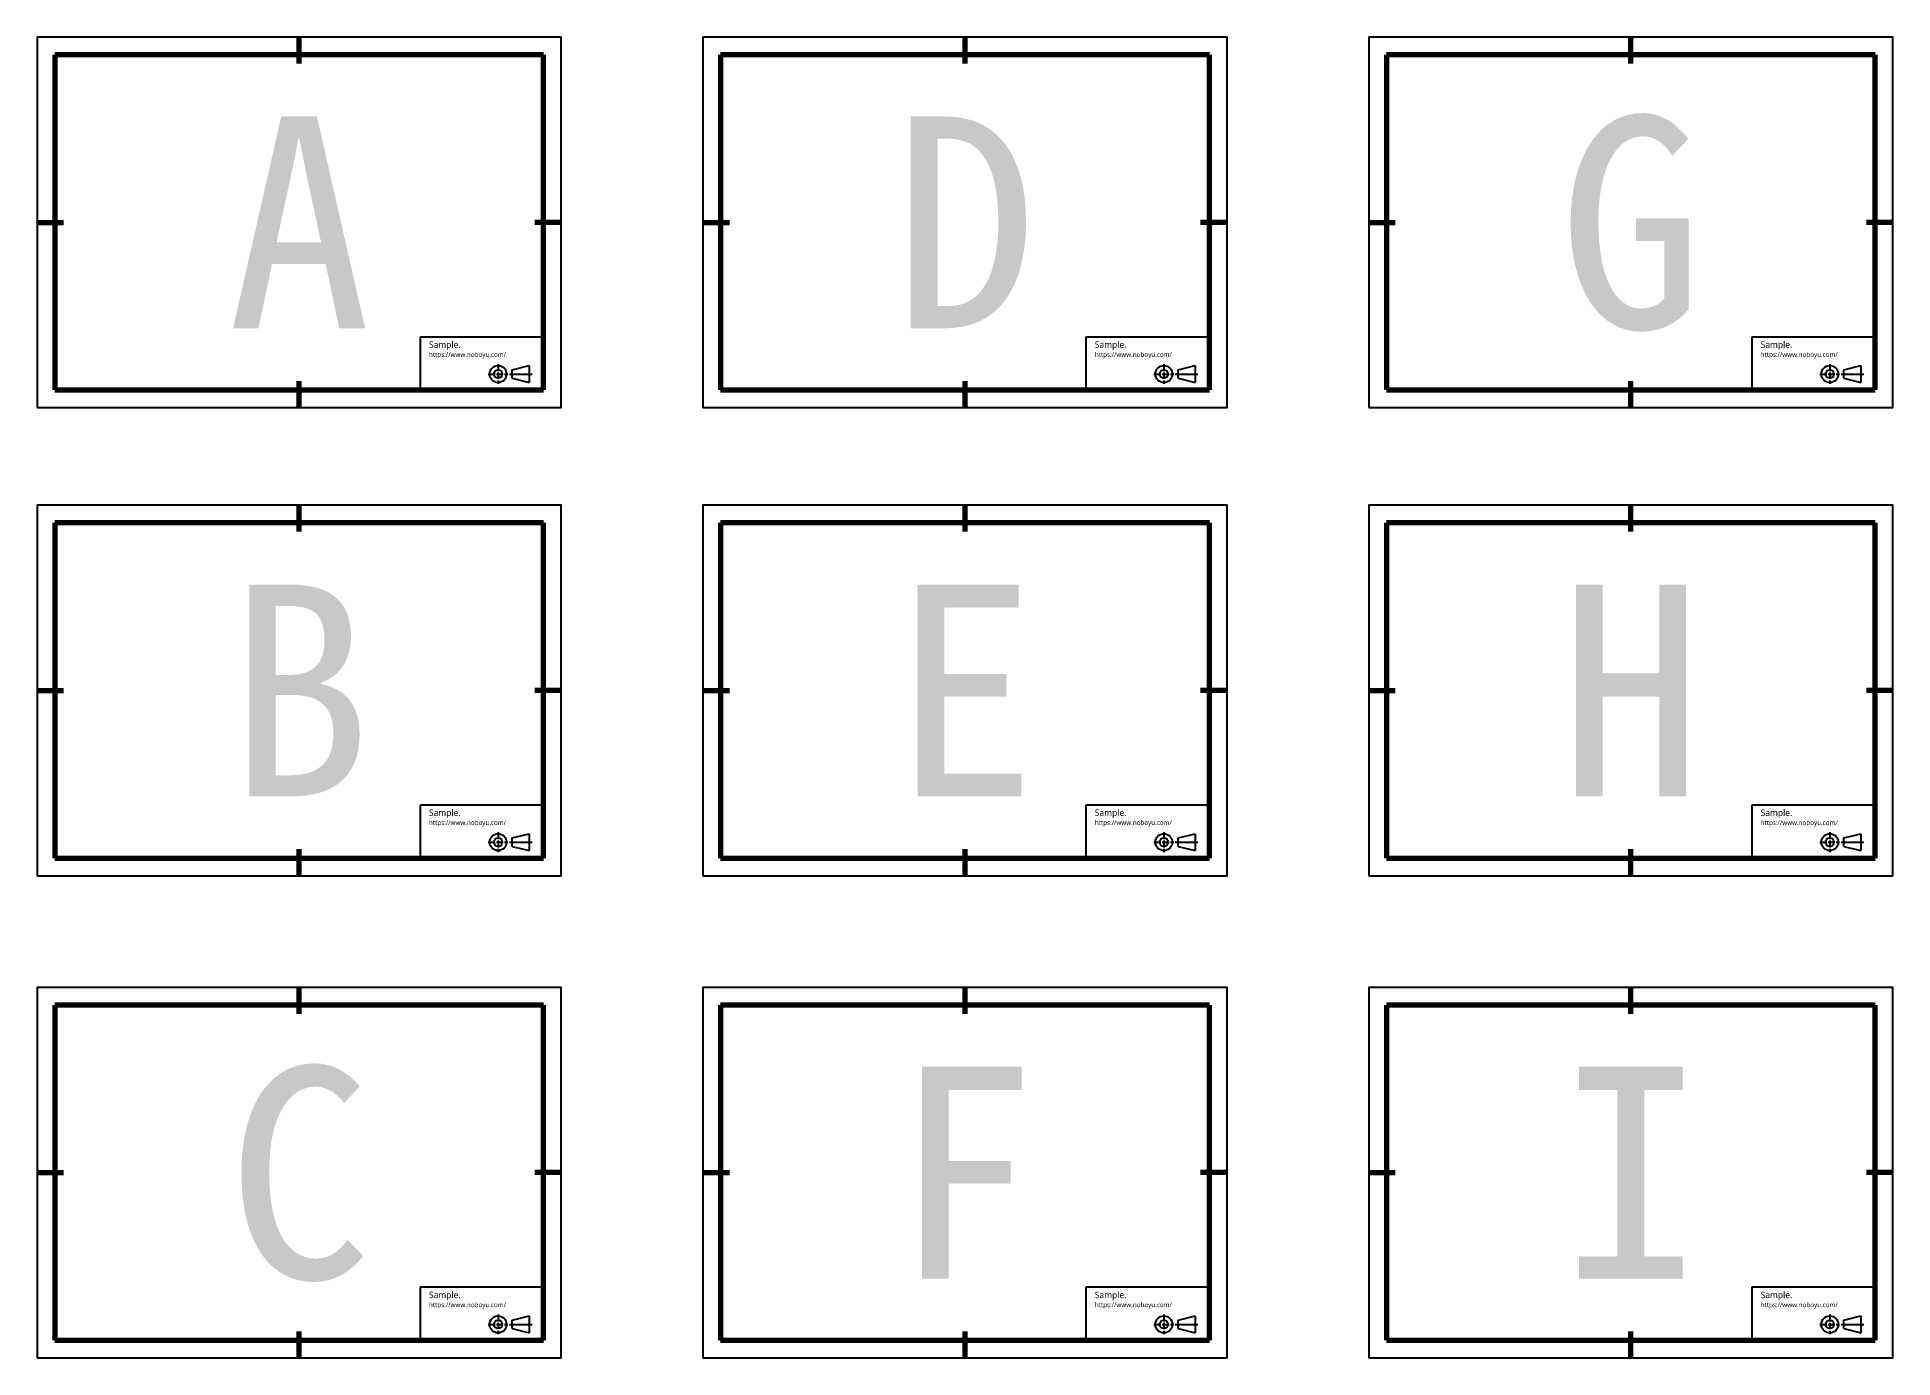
# Model space of a CAD drawing. Header units: millimetres. Extents: x 100 to 1678, y 100 to 1223.
import ezdxf
from ezdxf.enums import TextEntityAlignment as Align

# ---------------------------------------------------------------- set-up
doc = ezdxf.new("R2010")
doc.units = ezdxf.units.MM
doc.linetypes.add('DASH_DOT', pattern=[0.37, 0.24, -0.06, 0.01, -0.06])
doc.layers.add('Border (ISO)', color=7, linetype='Continuous', lineweight=70)
doc.layers.add('Title (ISO)', color=4, linetype='Continuous', lineweight=30)
doc.styles.get("Standard").update_dxf_attribs({"font": 'msgothic.ttc'})

# ---------------------------------------------------------------- blocks, each defined once
blk = doc.blocks.new('図面枠 a4-1')
at = {"layer": 'Border (ISO)'}
for p, q in [((287, 200), (10, 200)), ((10, 200), (10, 10)), ((148.5, 195), (148.5, 210)), ((287, 10), (287, 200)), ((0, 105), (15, 105)), ((297, 105), (282, 105)), ((148.5, 0), (148.5, 15)), ((10, 10), (287, 10))]:
    blk.add_line(p, q, dxfattribs=at)

msp = doc.modelspace()

# ---------------------------------------------------------------- linework, layer by layer
for p, q in [((530.5, 968), (425.5, 968)), ((425.5, 968), (425.5, 923)), ((530.5, 923), (530.5, 968)), ((1096.5, 968), (991.5, 968)), ((991.5, 968), (991.5, 923)), ((1096.5, 923), (1096.5, 968)), ((1662.5, 968), (1557.5, 968)), ((1557.5, 968), (1557.5, 923)), ((1662.5, 923), (1662.5, 968)), ((501.5, 936.5), (520.7, 936.5)), ((503.9, 940.1), (518.3, 943.7)), ((503.9, 932.9), (503.9, 940.1)), ((503.9, 932.9), (518.3, 929.3)), ((518.3, 943.7), (518.3, 929.3)), ((1067.5, 936.5), (1086.7, 936.5)), ((1069.9, 940.1), (1084.3, 943.7)), ((1069.9, 932.9), (1069.9, 940.1)), ((1069.9, 932.9), (1084.3, 929.3)), ((1084.3, 943.7), (1084.3, 929.3)), ((1633.5, 936.5), (1652.7, 936.5)), ((1635.9, 940.1), (1650.3, 943.7)), ((1635.9, 932.9), (1635.9, 940.1)), ((1635.9, 932.9), (1650.3, 929.3)), ((1650.3, 943.7), (1650.3, 929.3)), ((425.5, 923), (530.5, 923)), ((991.5, 923), (1096.5, 923)), ((1557.5, 923), (1662.5, 923)), ((530.5, 570), (425.5, 570)), ((425.5, 570), (425.5, 525)), ((530.5, 525), (530.5, 570)), ((1096.5, 570), (991.5, 570)), ((991.5, 570), (991.5, 525)), ((1096.5, 525), (1096.5, 570)), ((1662.5, 570), (1557.5, 570)), ((1557.5, 570), (1557.5, 525)), ((1662.5, 525), (1662.5, 570)), ((501.5, 538.5), (520.7, 538.5)), ((503.9, 542.1), (518.3, 545.7)), ((503.9, 534.9), (503.9, 542.1)), ((518.3, 545.7), (518.3, 531.3)), ((1067.5, 538.5), (1086.7, 538.5)), ((1069.9, 542.1), (1084.3, 545.7)), ((1069.9, 534.9), (1069.9, 542.1)), ((1084.3, 545.7), (1084.3, 531.3)), ((1633.5, 538.5), (1652.7, 538.5)), ((1635.9, 542.1), (1650.3, 545.7)), ((1635.9, 534.9), (1635.9, 542.1)), ((1650.3, 545.7), (1650.3, 531.3)), ((425.5, 525), (530.5, 525)), ((503.9, 534.9), (518.3, 531.3)), ((991.5, 525), (1096.5, 525)), ((1069.9, 534.9), (1084.3, 531.3)), ((1557.5, 525), (1662.5, 525)), ((1635.9, 534.9), (1650.3, 531.3)), ((530.5, 160), (425.5, 160)), ((425.5, 160), (425.5, 115)), ((530.5, 115), (530.5, 160)), ((1096.5, 160), (991.5, 160)), ((991.5, 160), (991.5, 115)), ((1096.5, 115), (1096.5, 160)), ((1662.5, 160), (1557.5, 160)), ((1557.5, 160), (1557.5, 115)), ((1662.5, 115), (1662.5, 160)), ((501.5, 128.5), (520.7, 128.5)), ((503.9, 132.1), (518.3, 135.7)), ((503.9, 124.9), (503.9, 132.1)), ((518.3, 135.7), (518.3, 121.3)), ((1067.5, 128.5), (1086.7, 128.5)), ((1069.9, 132.1), (1084.3, 135.7)), ((1069.9, 124.9), (1069.9, 132.1)), ((1084.3, 135.7), (1084.3, 121.3)), ((1633.5, 128.5), (1652.7, 128.5)), ((1635.9, 132.1), (1650.3, 135.7)), ((1635.9, 124.9), (1635.9, 132.1)), ((1650.3, 135.7), (1650.3, 121.3)), ((425.5, 115), (530.5, 115)), ((503.9, 124.9), (518.3, 121.3)), ((991.5, 115), (1096.5, 115)), ((1069.9, 124.9), (1084.3, 121.3)), ((1557.5, 115), (1662.5, 115)), ((1635.9, 124.9), (1650.3, 121.3))]:
    msp.add_line(p, q)
at = {"linetype": 'DASH_DOT', "ltscale": 18.918919}
for p, q in [((483.4, 936.5), (500.2, 936.5)), ((491.8, 944.9), (491.8, 928.1)), ((1049.4, 936.5), (1066.2, 936.5)), ((1057.8, 944.9), (1057.8, 928.1)), ((1615.4, 936.5), (1632.2, 936.5)), ((1623.8, 944.9), (1623.8, 928.1)), ((483.4, 538.5), (500.2, 538.5)), ((491.8, 546.9), (491.8, 530.1)), ((1049.4, 538.5), (1066.2, 538.5)), ((1057.8, 546.9), (1057.8, 530.1)), ((1615.4, 538.5), (1632.2, 538.5)), ((1623.8, 546.9), (1623.8, 530.1)), ((483.4, 128.5), (500.2, 128.5)), ((491.8, 136.9), (491.8, 120.1)), ((1049.4, 128.5), (1066.2, 128.5)), ((1057.8, 136.9), (1057.8, 120.1)), ((1615.4, 128.5), (1632.2, 128.5)), ((1623.8, 136.9), (1623.8, 120.1))]:
    msp.add_line(p, q, dxfattribs=at)
for centre, radius in [((491.8, 936.5), 7.2), ((491.8, 936.5), 3.6), ((1057.8, 936.5), 7.2), ((1057.8, 936.5), 3.6), ((1623.8, 936.5), 7.2), ((1623.8, 936.5), 3.6), ((491.8, 538.5), 7.2), ((491.8, 538.5), 3.6), ((1057.8, 538.5), 7.2), ((1057.8, 538.5), 3.6), ((1623.8, 538.5), 7.2), ((1623.8, 538.5), 3.6), ((491.8, 128.5), 7.2), ((491.8, 128.5), 3.6), ((1057.8, 128.5), 7.2), ((1057.8, 128.5), 3.6), ((1623.8, 128.5), 7.2), ((1623.8, 128.5), 3.6)]:
    msp.add_circle(centre, radius)
at = {"layer": 'Defpoints'}
for points in [[(100, 908), (545.5, 908), (545.5, 1223), (100, 1223)], [(666, 908), (1111.5, 908), (1111.5, 1223), (666, 1223)], [(1232, 908), (1677.5, 908), (1677.5, 1223), (1232, 1223)], [(100, 510), (545.5, 510), (545.5, 825), (100, 825)], [(666, 510), (1111.5, 510), (1111.5, 825), (666, 825)], [(1232, 510), (1677.5, 510), (1677.5, 825), (1232, 825)], [(100, 100), (545.5, 100), (545.5, 415), (100, 415)], [(666, 100), (1111.5, 100), (1111.5, 415), (666, 415)], [(1232, 100), (1677.5, 100), (1677.5, 415), (1232, 415)]]:
    msp.add_lwpolyline(points, close=True, dxfattribs=at)

# ---------------------------------------------------------------- block references
at = {"xscale": 1.5, "yscale": 1.5, "zscale": 1.5}
for p in [(100, 908), (666, 908), (1232, 908), (100, 510), (666, 510), (1232, 510), (100, 100), (666, 100), (1232, 100)]:
    msp.add_blockref('図面枠 a4-1', p, dxfattribs=at)

# ---------------------------------------------------------------- texts
at = {"char_height": 5.5, "width": 69.883, "attachment_point": 1}
for insert in [(433.1, 964.3), (999.1, 964.3), (1565.1, 964.3), (433.1, 566.3), (999.1, 566.3), (1565.1, 566.3), (433.1, 156.3), (999.1, 156.3), (1565.1, 156.3)]:
    msp.add_mtext('\\fSegoe UI Historic|b0|i0;Sample.\\P\\H0.727273x;https://www.noboyu.com/', dxfattribs=dict(at, insert=insert))
at = {"layer": 'Title (ISO)'}
for s, p in [('A', (322.7, 1065.5)), ('D', (888.7, 1065.5)), ('G', (1454.8, 1065.5)), ('B', (322.7, 667.5)), ('E', (888.7, 667.5)), ('H', (1454.8, 667.5)), ('C', (322.7, 257.5)), ('F', (888.7, 257.5)), ('I', (1454.8, 257.5))]:
    msp.add_text(s, height=180, dxfattribs=at).set_placement(p, align=Align.MIDDLE)

doc.saveas('drawing.dxf')
